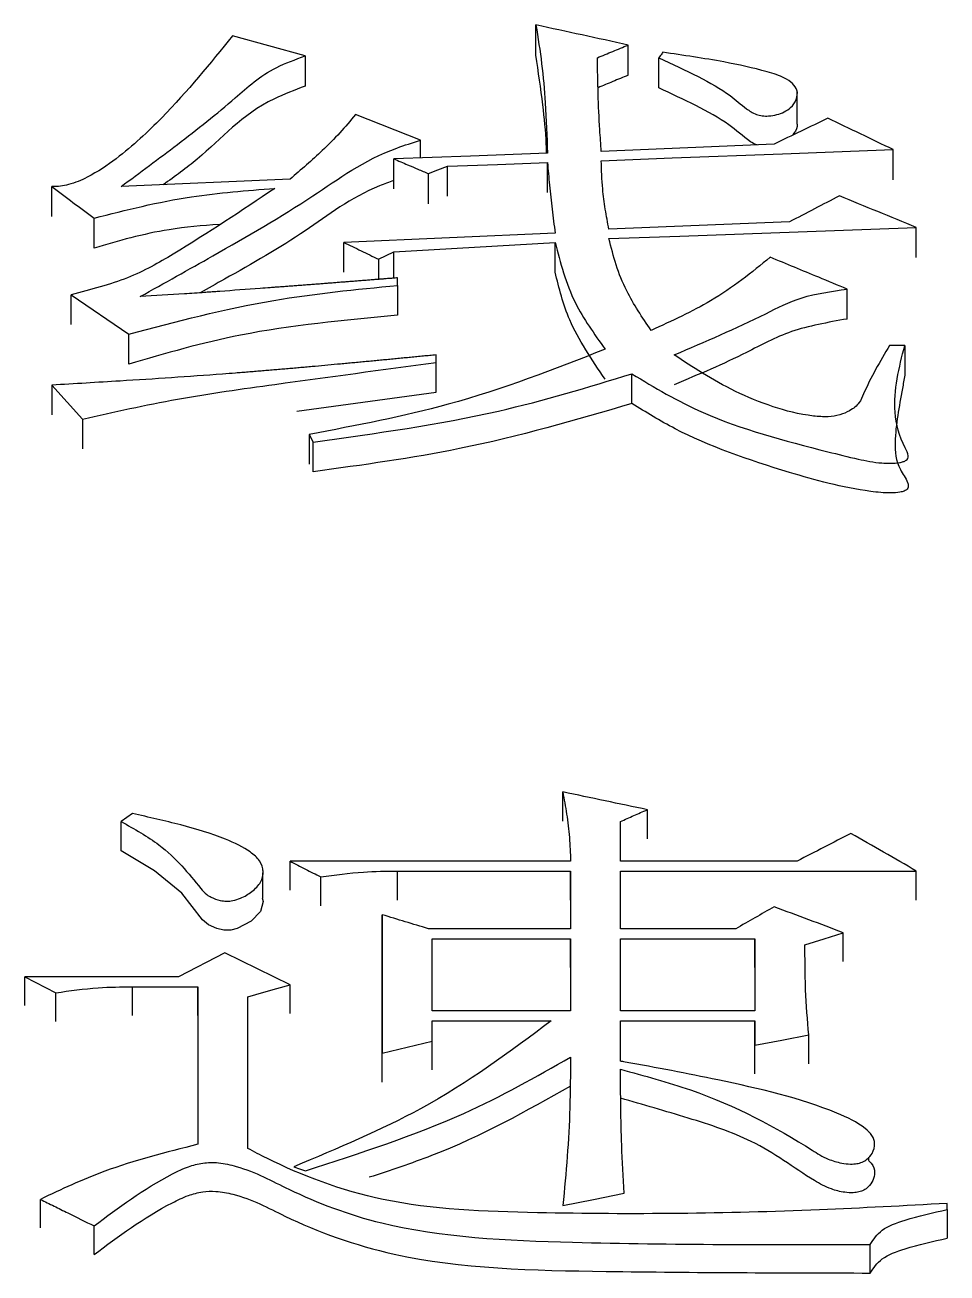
# Model space of a CAD drawing. Header units: millimetres. Extents: x 1890 to 4327, y 775 to 2498.
# Drawn here: x 2449.766 to 2452.362, y 2273.645 to 2277.161 of the extents above; entities that cross this region are included whole.
import ezdxf

# ---------------------------------------------------------------- set-up
doc = ezdxf.new("R2010")
doc.units = ezdxf.units.MM

msp = doc.modelspace()

# ---------------------------------------------------------------- linework, layer by layer
at = {"color": 7, "linetype": 'Continuous', "lineweight": 25}
for p, q in [((2451.2042, 2277.0762), (2451.2042, 2277.1614)), ((2450.5547, 2277.0742), (2450.3496, 2277.1306)), ((2451.4638, 2277.0198), (2451.4638, 2277.1049)), ((2450.5547, 2277.0742), (2450.5547, 2276.9891)), ((2451.5503, 2276.9838), (2451.5503, 2277.0689)), ((2451.9401, 2276.8873), (2451.9401, 2276.9727)), ((2450.8792, 2276.8364), (2450.6958, 2276.9088)), ((2450.8792, 2276.7869), (2450.8792, 2276.8364)), ((2450.804, 2276.6996), (2450.804, 2276.7842)), ((2452.2102, 2276.7255), (2452.2102, 2276.8102)), ((2450.9554, 2276.6788), (2450.9554, 2276.7634)), ((2451.2366, 2276.6891), (2451.2367, 2276.7738)), ((2450.5119, 2276.7269), (2450.0361, 2276.7061)), ((2450.9013, 2276.6579), (2450.9013, 2276.7425)), ((2449.8412, 2276.6215), (2449.8412, 2276.706)), ((2449.9603, 2276.5326), (2449.9603, 2276.6171)), ((2452.2751, 2276.5065), (2452.2751, 2276.5909)), ((2450.6633, 2276.4646), (2450.6633, 2276.5489)), ((2451.2583, 2276.4646), (2451.2583, 2276.5489)), ((2450.7607, 2276.5016), (2450.804, 2276.5227)), ((2450.804, 2276.4481), (2450.804, 2276.5227)), ((2450.7607, 2276.5016), (2450.7607, 2276.4446)), ((2450.8148, 2276.4278), (2450.8148, 2276.4489)), ((2449.8953, 2276.4015), (2450.0576, 2276.2903)), ((2450.8148, 2276.4278), (2450.8148, 2276.3436)), ((2452.0805, 2276.333), (2452.0805, 2276.4172)), ((2450.0576, 2276.2062), (2450.0576, 2276.2903)), ((2452.2427, 2276.2584), (2452.1995, 2276.2584)), ((2452.2427, 2276.2584), (2452.2427, 2276.1745)), ((2450.923, 2276.2107), (2450.923, 2276.2319)), ((2450.923, 2276.1267), (2450.923, 2276.2107)), ((2451.4746, 2276.0948), (2451.4746, 2276.1787)), ((2449.8412, 2276.1467), (2449.8412, 2276.063)), ((2449.8412, 2276.1467), (2449.9274, 2276.051)), ((2450.5309, 2276.0734), (2450.9229, 2276.1267)), ((2449.9274, 2276.051), (2449.9274, 2275.9673)), ((2450.566, 2276.0078), (2450.5768, 2275.9863)), ((2450.566, 2276.0078), (2450.566, 2275.9241)), ((2450.5768, 2275.9028), (2450.5768, 2275.9863)), ((2451.2799, 2274.9187), (2451.2799, 2275.0007)), ((2450.0684, 2274.9396), (2450.0359, 2274.9174)), ((2451.5179, 2274.8687), (2451.5179, 2274.9507)), ((2450.0359, 2274.8351), (2450.0359, 2274.9174)), ((2451.4422, 2274.8059), (2451.4422, 2274.9174)), ((2450.4353, 2274.779), (2450.4353, 2274.7851)), ((2451.3016, 2274.8059), (2450.5119, 2274.8059)), ((2450.5119, 2274.7241), (2450.5119, 2274.8059)), ((2451.9398, 2274.8058), (2451.4422, 2274.8059)), ((2450.4353, 2274.7028), (2450.4353, 2274.773)), ((2450.5984, 2274.6794), (2450.5985, 2274.7611)), ((2450.8148, 2274.7779), (2451.3016, 2274.7779)), ((2450.8148, 2274.6958), (2450.8148, 2274.7779)), ((2451.3016, 2274.7779), (2451.3016, 2274.6153)), ((2451.3016, 2274.6962), (2451.3016, 2274.7779)), ((2451.4422, 2274.7779), (2452.2751, 2274.7779)), ((2451.4422, 2274.6153), (2451.4422, 2274.7779)), ((2452.2751, 2274.6961), (2452.2751, 2274.7779)), ((2450.7715, 2274.6547), (2450.7715, 2274.2649)), ((2450.7715, 2274.5731), (2450.7715, 2274.6547)), ((2451.3016, 2274.6153), (2450.9013, 2274.6153)), ((2451.7667, 2274.6153), (2451.4422, 2274.6153)), ((2452.0696, 2274.5226), (2452.0696, 2274.6041)), ((2450.7715, 2274.1835), (2450.7715, 2274.5727)), ((2450.9122, 2274.5872), (2451.3016, 2274.5872)), ((2450.9122, 2274.384), (2450.9122, 2274.5872)), ((2451.3016, 2274.5872), (2451.3016, 2274.384)), ((2451.3016, 2274.5057), (2451.3016, 2274.5872)), ((2451.4422, 2274.5872), (2451.8208, 2274.5872)), ((2451.4422, 2274.384), (2451.4422, 2274.5872)), ((2451.8208, 2274.5872), (2451.8208, 2274.384)), ((2451.8208, 2274.5057), (2451.8208, 2274.5872)), ((2450.328, 2274.5478), (2450.1982, 2274.4802)), ((2450.5119, 2274.4576), (2450.328, 2274.5478)), ((2449.7655, 2274.4802), (2449.8521, 2274.435)), ((2450.1982, 2274.4802), (2449.7655, 2274.4802)), ((2449.8521, 2274.3537), (2449.8521, 2274.435)), ((2450.0684, 2274.4519), (2450.2523, 2274.4519)), ((2450.0684, 2274.3706), (2450.0684, 2274.4519)), ((2450.2523, 2274.4519), (2450.2523, 2274.0081)), ((2450.2523, 2274.3706), (2450.2523, 2274.4519)), ((2450.5119, 2274.3763), (2450.5119, 2274.4576)), ((2450.3929, 2273.9965), (2450.3929, 2274.4236)), ((2450.2523, 2274.3702), (2450.2523, 2274.0081)), ((2451.3016, 2274.384), (2450.9122, 2274.384)), ((2451.8208, 2274.384), (2451.4422, 2274.384)), ((2450.9122, 2274.3557), (2451.2473, 2274.3557)), ((2450.9122, 2274.299), (2450.9122, 2274.3557)), ((2451.4422, 2274.3557), (2451.8208, 2274.3557)), ((2451.4422, 2274.2421), (2451.4422, 2274.3557)), ((2451.8208, 2274.3557), (2451.8208, 2274.2876)), ((2451.8208, 2274.2746), (2451.8208, 2274.3557)), ((2450.9122, 2274.2179), (2450.9122, 2274.299)), ((2451.8208, 2274.2066), (2451.8208, 2274.2876)), ((2451.9723, 2274.2349), (2451.9723, 2274.316)), ((2450.7715, 2274.1839), (2450.7715, 2274.2649)), ((2452.1416, 2274.042), (2452.1416, 2274.0441)), ((2452.1416, 2273.9629), (2452.1416, 2273.9721)), ((2449.8088, 2273.7726), (2449.8088, 2273.853)), ((2452.3617, 2273.8242), (2452.3617, 2273.8415)), ((2452.3617, 2273.8242), (2452.3617, 2273.7438)), ((2452.1454, 2273.6454), (2452.1454, 2273.7261))]:
    msp.add_line(p, q, dxfattribs=at)
at = {"color": 7, "linetype": 'Continuous', "lineweight": 25, "flags": 128}
for points in [[(2451.8749, 2276.8258), (2451.6315, 2276.8154), (2451.3881, 2276.805)], [(2451.2367, 2276.7998), (2451.0203, 2276.792), (2450.804, 2276.7842)], [(2451.3881, 2276.779), (2451.5876, 2276.7866), (2451.8989, 2276.7984), (2452.2102, 2276.8102)], [(2450.9013, 2276.7425), (2450.9284, 2276.753), (2450.9554, 2276.7634)], [(2450.9554, 2276.7634), (2451.096, 2276.7686), (2451.2367, 2276.7738)], [(2451.2583, 2276.5752), (2450.9608, 2276.5621), (2450.6633, 2276.5489)], [(2451.9181, 2276.6066), (2451.6639, 2276.5961), (2451.4097, 2276.5857)], [(2451.4097, 2276.5594), (2451.6093, 2276.5667), (2451.9422, 2276.5788), (2452.2751, 2276.5909)], [(2450.804, 2276.5227), (2451.0311, 2276.5358), (2451.2583, 2276.5489)], [(2449.8953, 2276.3173), (2449.8953, 2276.3385), (2449.8953, 2276.3598), (2449.8953, 2276.4015)], [(2450.4329, 2274.7022), (2450.4362, 2274.6921), (2450.4283, 2274.6638), (2450.4023, 2274.6366), (2450.363, 2274.6158), (2450.3452, 2274.6117), (2450.3258, 2274.6115), (2450.3058, 2274.6157), (2450.2824, 2274.6263), (2450.2655, 2274.6408), (2450.2072, 2274.7156), (2450.1299, 2274.7781), (2450.0359, 2274.8351), (2450.0359, 2274.8351)], [(2451.9614, 2274.5703), (2452.0155, 2274.5872), (2452.0696, 2274.6041)], [(2449.7655, 2274.3988), (2449.7655, 2274.4189), (2449.7655, 2274.4393), (2449.7655, 2274.4802)], [(2450.3929, 2274.4236), (2450.4378, 2274.4364), (2450.4748, 2274.447), (2450.5119, 2274.4576)], [(2450.7715, 2274.2649), (2450.8418, 2274.2819), (2450.9122, 2274.299)], [(2451.8208, 2274.2876), (2451.8965, 2274.3018), (2451.9723, 2274.316)], [(2450.5227, 2273.945), (2450.5389, 2273.9393), (2450.5551, 2273.9335)], [(2451.28, 2273.8357), (2451.3665, 2273.853), (2451.453, 2273.8703)], [(2449.9603, 2273.6973), (2449.9603, 2273.7177), (2449.9603, 2273.7381), (2449.9603, 2273.7781)]]:
    msp.add_lwpolyline(points, dxfattribs=at)
at = {"color": 7, "linetype": 'Continuous', "lineweight": 25}
for points, knots in [([(2451.2042, 2277.1614), (2451.21, 2277.125), (2451.2216, 2277.0522), (2451.2323, 2276.9317), (2451.2351, 2276.8473), (2451.2367, 2276.7998)], [0, 0, 0, 0, 0.304303, 0.608646, 1, 1, 1, 1]), ([(2451.4638, 2277.1049), (2451.4205, 2277.1143), (2451.334, 2277.1332), (2451.2475, 2277.152), (2451.2042, 2277.1614)], [0, 0, 0, 0, 0.5, 1, 1, 1, 1]), ([(2450.3496, 2277.1306), (2450.2869, 2277.053), (2450.1911, 2276.9346), (2450.0491, 2276.8016), (2449.9578, 2276.7388), (2449.9013, 2276.7139), (2449.8655, 2276.7065), (2449.8494, 2276.7062), (2449.8412, 2276.706)], [0, 0, 0, 0, 0.493284, 0.752435, 0.883694, 0.950802, 0.974829, 1, 1, 1, 1]), ([(2451.3773, 2277.0689), (2451.3917, 2277.0749), (2451.4205, 2277.0869), (2451.4494, 2277.0989), (2451.4638, 2277.1049)], [0, 0, 0, 0, 0.4999992, 1, 1, 1, 1]), ([(2450.0361, 2276.7061), (2450.0893, 2276.7456), (2450.2003, 2276.8279), (2450.343, 2276.9398), (2450.443, 2277.0339), (2450.5266, 2277.064), (2450.5547, 2277.0742)], [0, 0, 0, 0, 0.31366, 0.654046, 0.883874, 1, 1, 1, 1]), ([(2451.2342, 2276.7997), (2451.234, 2276.8084), (2451.2329, 2276.8541), (2451.2232, 2276.9464), (2451.211, 2277.0295), (2451.2042, 2277.0762)], [0, 0, 0, 0, 0.093559, 0.490827, 1, 1, 1, 1]), ([(2451.3881, 2276.805), (2451.3867, 2276.8254), (2451.383, 2276.8797), (2451.3788, 2276.9677), (2451.3778, 2277.0352), (2451.3773, 2277.0689)], [0, 0, 0, 0, 0.230465, 0.615194, 1, 1, 1, 1]), ([(2451.5503, 2277.0689), (2451.5876, 2277.0515), (2451.6587, 2277.0185), (2451.7444, 2276.971), (2451.7881, 2276.9316), (2451.8172, 2276.9105), (2451.8413, 2276.9047), (2451.8616, 2276.9046), (2451.8831, 2276.9083), (2451.9051, 2276.9162), (2451.9257, 2276.9304), (2451.939, 2276.9515), (2451.9427, 2276.9754), (2451.9282, 2276.9966), (2451.9006, 2277.0156), (2451.8342, 2277.0366), (2451.7197, 2277.0614), (2451.6191, 2277.076), (2451.5612, 2277.0844)], [0, 0, 0, 0, 0.140265, 0.267253, 0.34565, 0.385196, 0.401729, 0.418248, 0.440927, 0.464428, 0.491888, 0.53456, 0.581082, 0.616632, 0.65201, 0.706896, 0.831302, 1, 1, 1, 1]), ([(2451.5612, 2277.0843), (2451.5602, 2277.083), (2451.558, 2277.0798), (2451.5544, 2277.0746), (2451.5517, 2277.0708), (2451.5503, 2277.0689)], [0, 0, 0, 0, 0.25891, 0.629455, 1, 1, 1, 1]), ([(2451.4638, 2277.0198), (2451.4494, 2277.0138), (2451.4211, 2277.0021), (2451.3929, 2276.9903), (2451.379, 2276.9846)], [0, 0, 0, 0, 0.5102864, 1, 1, 1, 1]), ([(2450.5547, 2276.9891), (2450.5246, 2276.9777), (2450.389, 2276.9262), (2450.2973, 2276.8137), (2450.1878, 2276.7349), (2450.1549, 2276.7113)], [0, 0, 0, 0, 0.166282, 0.749893, 1, 1, 1, 1]), ([(2451.8269, 2276.8238), (2451.8266, 2276.8238), (2451.819, 2276.8255), (2451.7895, 2276.8447), (2451.7462, 2276.8858), (2451.6548, 2276.9353), (2451.5853, 2276.9676), (2451.5503, 2276.9838)], [0, 0, 0, 0, 0.002101, 0.06025, 0.324417, 0.659916, 1, 1, 1, 1]), ([(2450.6958, 2276.9088), (2450.6816, 2276.8917), (2450.6531, 2276.8573), (2450.5923, 2276.7964), (2450.5428, 2276.7536), (2450.5119, 2276.7269)], [0, 0, 0, 0, 0.273067, 0.546131, 1, 1, 1, 1]), ([(2452.0263, 2276.8985), (2452.0011, 2276.8864), (2451.9506, 2276.8622), (2451.9001, 2276.8379), (2451.8749, 2276.8258)], [0, 0, 0, 0, 0.499998, 1, 1, 1, 1]), ([(2452.2102, 2276.8102), (2452.1796, 2276.8249), (2452.1183, 2276.8544), (2452.057, 2276.8838), (2452.0263, 2276.8985)], [0, 0, 0, 0, 0.5, 1, 1, 1, 1]), ([(2451.9386, 2276.8873), (2451.9394, 2276.8832), (2451.9415, 2276.8705), (2451.9324, 2276.8585), (2451.9262, 2276.8504)], [0, 0, 0, 0, 0.322685, 1, 1, 1, 1]), ([(2450.09, 2276.3962), (2450.1583, 2276.4343), (2450.3246, 2276.5272), (2450.5648, 2276.6654), (2450.7337, 2276.7915), (2450.8567, 2276.8295), (2450.8792, 2276.8364)], [0, 0, 0, 0, 0.257956, 0.627877, 0.931924, 1, 1, 1, 1]), ([(2450.804, 2276.7842), (2450.8169, 2276.7787), (2450.8397, 2276.7689), (2450.8721, 2276.7551), (2450.8916, 2276.7467), (2450.9013, 2276.7425)], [0, 0, 0, 0, 0.400146, 0.700073, 1, 1, 1, 1]), ([(2451.2367, 2276.7738), (2451.2385, 2276.7527), (2451.2422, 2276.7091), (2451.2494, 2276.6429), (2451.2553, 2276.5977), (2451.2583, 2276.5752)], [0, 0, 0, 0, 0.320034, 0.659996, 1, 1, 1, 1]), ([(2451.4097, 2276.5857), (2451.4062, 2276.6046), (2451.399, 2276.6425), (2451.3906, 2276.707), (2451.389, 2276.7525), (2451.3881, 2276.779)], [0, 0, 0, 0, 0.293913, 0.587864, 1, 1, 1, 1]), ([(2450.804, 2276.7231), (2450.7904, 2276.7182), (2450.6897, 2276.6815), (2450.5553, 2276.5744), (2450.3832, 2276.4765), (2450.2816, 2276.4195), (2450.2589, 2276.4068)], [0, 0, 0, 0, 0.06105, 0.454035, 0.878148, 1, 1, 1, 1]), ([(2449.8412, 2276.706), (2449.8611, 2276.6912), (2449.9007, 2276.6616), (2449.9404, 2276.632), (2449.9602, 2276.6171)], [0, 0, 0, 0, 0.500003, 1, 1, 1, 1]), ([(2450.4686, 2276.7008), (2450.3757, 2276.6384), (2450.2459, 2276.5512), (2450.0597, 2276.4438), (2449.9504, 2276.4156), (2449.8953, 2276.4015)], [0, 0, 0, 0, 0.555127, 0.77558, 1, 1, 1, 1]), ([(2449.9603, 2276.6171), (2450.0501, 2276.64), (2450.2122, 2276.6814), (2450.3896, 2276.6948), (2450.4686, 2276.7008)], [0, 0, 0, 0, 0.55469, 1, 1, 1, 1]), ([(2452.0588, 2276.6799), (2452.0353, 2276.6677), (2451.9885, 2276.6433), (2451.9416, 2276.6188), (2451.9181, 2276.6066)], [0, 0, 0, 0, 0.499998, 1, 1, 1, 1]), ([(2452.2751, 2276.5909), (2452.2391, 2276.6057), (2452.1669, 2276.6354), (2452.0948, 2276.6651), (2452.0588, 2276.6799)], [0, 0, 0, 0, 0.5, 1, 1, 1, 1]), ([(2450.3123, 2276.5996), (2450.2647, 2276.5957), (2450.14, 2276.5855), (2450.029, 2276.5528), (2449.9603, 2276.5326)], [0, 0, 0, 0, 0.381272, 1, 1, 1, 1]), ([(2450.6633, 2276.5489), (2450.6796, 2276.541), (2450.712, 2276.5253), (2450.7445, 2276.5095), (2450.7607, 2276.5016)], [0, 0, 0, 0, 0.499999, 1, 1, 1, 1]), ([(2451.2583, 2276.5489), (2451.2729, 2276.4915), (2451.299, 2276.3886), (2451.3683, 2276.291), (2451.3989, 2276.2479)], [0, 0, 0, 0, 0.558486, 1, 1, 1, 1]), ([(2451.5287, 2276.3009), (2451.5037, 2276.3377), (2451.4628, 2276.3981), (2451.4286, 2276.4854), (2451.416, 2276.5347), (2451.4097, 2276.5594)], [0, 0, 0, 0, 0.438459, 0.718604, 1, 1, 1, 1]), ([(2451.864, 2276.5069), (2451.8116, 2276.4642), (2451.7171, 2276.3874), (2451.5867, 2276.3275), (2451.5287, 2276.3009)], [0, 0, 0, 0, 0.554889, 1, 1, 1, 1]), ([(2452.0804, 2276.4172), (2452.0538, 2276.4283), (2452.0043, 2276.4488), (2451.9322, 2276.4787), (2451.8867, 2276.4975), (2451.864, 2276.5069)], [0, 0, 0, 0, 0.36988, 0.68494, 1, 1, 1, 1]), ([(2450.8148, 2276.4489), (2450.8124, 2276.4488), (2450.8077, 2276.4484), (2450.8006, 2276.4478), (2450.7947, 2276.4473), (2450.7888, 2276.4469), (2450.7828, 2276.4464), (2450.7769, 2276.4459), (2450.771, 2276.4455), (2450.7663, 2276.4451), (2450.758, 2276.4444), (2450.7497, 2276.4438), (2450.7379, 2276.4428), (2450.7284, 2276.4421), (2450.7166, 2276.4411), (2450.7071, 2276.4404), (2450.6953, 2276.4395), (2450.6835, 2276.4385), (2450.6716, 2276.4376), (2450.6598, 2276.4367), (2450.648, 2276.4358), (2450.6361, 2276.4348), (2450.6243, 2276.4339), (2450.6148, 2276.4332), (2450.603, 2276.4323), (2450.5935, 2276.4315), (2450.5817, 2276.4306), (2450.5699, 2276.4297), (2450.558, 2276.4288), (2450.5462, 2276.4279), (2450.5367, 2276.4272), (2450.5249, 2276.4263), (2450.513, 2276.4254), (2450.5012, 2276.4245), (2450.4893, 2276.4236), (2450.4799, 2276.4229), (2450.468, 2276.4221), (2450.4514, 2276.4208), (2450.3993, 2276.417), (2450.3472, 2276.4131), (2450.2998, 2276.4097), (2450.2856, 2276.4087), (2450.2571, 2276.4067), (2450.192, 2276.4023), (2450.1315, 2276.3987), (2450.09, 2276.3962)], [0, 0, 0, 0, 0.009808, 0.019616, 0.029425, 0.034329, 0.044137, 0.053945, 0.058849, 0.068658, 0.073562, 0.093178, 0.102986, 0.122603, 0.132411, 0.152028, 0.161836, 0.181452, 0.201069, 0.210877, 0.230494, 0.25011, 0.259918, 0.279535, 0.289343, 0.308959, 0.318768, 0.338384, 0.358001, 0.367809, 0.387425, 0.397234, 0.41685, 0.436466, 0.446275, 0.465891, 0.475699, 0.495316, 0.534549, 0.691481, 0.711097, 0.730714, 0.75033, 0.828797, 1, 1, 1, 1]), ([(2451.3989, 2276.1639), (2451.3615, 2276.2189), (2451.2948, 2276.3169), (2451.2694, 2276.4195), (2451.2583, 2276.4645)], [0, 0, 0, 0, 0.561177, 1, 1, 1, 1]), ([(2450.0576, 2276.2903), (2450.1916, 2276.3259), (2450.433, 2276.3901), (2450.6972, 2276.4162), (2450.8148, 2276.4278)], [0, 0, 0, 0, 0.554954, 1, 1, 1, 1]), ([(2451.5936, 2276.2319), (2451.6808, 2276.2692), (2451.8023, 2276.3213), (2451.9488, 2276.3985), (2452.0362, 2276.4109), (2452.0804, 2276.4172)], [0, 0, 0, 0, 0.557182, 0.776269, 1, 1, 1, 1]), ([(2450.8148, 2276.3436), (2450.6644, 2276.3296), (2450.3985, 2276.3047), (2450.1609, 2276.2361), (2450.0576, 2276.2062)], [0, 0, 0, 0, 0.565289, 1, 1, 1, 1]), ([(2452.0804, 2276.333), (2452.0259, 2276.3233), (2451.9175, 2276.304), (2451.776, 2276.2246), (2451.6628, 2276.177), (2451.5936, 2276.1479)], [0, 0, 0, 0, 0.282471, 0.561267, 1, 1, 1, 1]), ([(2451.4746, 2276.1787), (2451.5382, 2276.1401), (2451.6927, 2276.0465), (2451.9325, 2275.9826), (2452.1036, 2275.9395), (2452.1628, 2275.9277), (2452.2029, 2275.9263), (2452.2236, 2275.9274), (2452.2389, 2275.9309), (2452.2473, 2275.9347), (2452.2522, 2275.9406), (2452.2536, 2275.9527), (2452.2286, 2275.9952), (2452.2024, 2276.0997), (2452.2268, 2276.1958), (2452.2427, 2276.2584)], [0, 0, 0, 0, 0.18643, 0.452553, 0.51374, 0.559549, 0.574941, 0.592678, 0.599953, 0.607307, 0.613653, 0.622621, 0.650043, 0.772099, 1, 1, 1, 1]), ([(2452.1997, 2276.2584), (2452.1731, 2276.2134), (2452.1417, 2276.1601), (2452.1163, 2276.0962), (2452.0922, 2276.0755), (2452.0607, 2276.0621), (2452.0245, 2276.0563), (2451.9575, 2276.0612), (2451.8265, 2276.0954), (2451.7013, 2276.1604), (2451.6196, 2276.2146), (2451.5936, 2276.2319)], [0, 0, 0, 0, 0.266852, 0.315952, 0.365722, 0.40082, 0.436128, 0.478331, 0.60435, 0.873952, 1, 1, 1, 1]), ([(2450.923, 2276.2319), (2450.92, 2276.2316), (2450.914, 2276.231), (2450.9051, 2276.2301), (2450.8961, 2276.2293), (2450.8872, 2276.2284), (2450.8782, 2276.2275), (2450.8693, 2276.2267), (2450.8603, 2276.2258), (2450.8514, 2276.2249), (2450.8424, 2276.2241), (2450.8335, 2276.2232), (2450.8215, 2276.2221), (2450.8066, 2276.2206), (2450.7917, 2276.2192), (2450.7768, 2276.2177), (2450.7619, 2276.2163), (2450.744, 2276.2146), (2450.726, 2276.2129), (2450.7081, 2276.2112), (2450.6902, 2276.2095), (2450.6723, 2276.2078), (2450.6484, 2276.2056), (2450.6185, 2276.2029), (2450.5887, 2276.2001), (2450.5647, 2276.198), (2450.5468, 2276.1964), (2450.5289, 2276.1948), (2450.5109, 2276.1932), (2450.493, 2276.1917), (2450.475, 2276.1902), (2450.457, 2276.1886), (2450.4391, 2276.1871), (2450.4211, 2276.1856), (2450.4031, 2276.1842), (2450.3851, 2276.1827), (2450.3701, 2276.1815), (2450.3491, 2276.1799), (2450.2861, 2276.175), (2450.178, 2276.1674), (2450.0176, 2276.1572), (2449.9053, 2276.1505), (2449.8412, 2276.1467)], [0, 0, 0, 0, 0.008314, 0.016628, 0.024942, 0.033256, 0.04157, 0.049884, 0.058198, 0.066512, 0.074827, 0.083141, 0.091455, 0.108083, 0.124711, 0.133025, 0.149653, 0.166281, 0.182909, 0.199537, 0.216166, 0.232794, 0.249422, 0.282678, 0.315934, 0.332562, 0.349191, 0.365819, 0.382447, 0.399075, 0.415703, 0.432331, 0.448959, 0.465587, 0.482216, 0.498844, 0.515472, 0.523786, 0.557042, 0.690072, 0.823098, 1, 1, 1, 1]), ([(2451.3989, 2276.2479), (2451.2558, 2276.1917), (2450.9983, 2276.0905), (2450.699, 2276.0332), (2450.566, 2276.0078)], [0, 0, 0, 0, 0.555779, 1, 1, 1, 1]), ([(2449.9274, 2276.051), (2450.016, 2276.0709), (2450.1924, 2276.1106), (2450.5286, 2276.1572), (2450.7718, 2276.1902), (2450.9229, 2276.2107)], [0, 0, 0, 0, 0.276136, 0.550092, 1, 1, 1, 1]), ([(2450.5768, 2275.9863), (2450.754, 2276.0109), (2451.0686, 2276.0546), (2451.3512, 2276.141), (2451.4746, 2276.1787)], [0, 0, 0, 0, 0.563398, 1, 1, 1, 1]), ([(2452.2427, 2276.1744), (2452.2405, 2276.1619), (2452.2296, 2276.0991), (2452.2114, 2276.0113), (2452.218, 2275.9206), (2452.2486, 2275.882), (2452.2532, 2275.8639), (2452.2519, 2275.8567), (2452.2476, 2275.8516), (2452.24, 2275.8476), (2452.2253, 2275.844), (2452.193, 2275.842), (2452.0831, 2275.8536), (2451.8733, 2275.9111), (2451.6398, 2275.9923), (2451.514, 2276.0704), (2451.4746, 2276.0948)], [0, 0, 0, 0, 0.0457855, 0.2289518, 0.3212203, 0.3670047, 0.3784, 0.3867044, 0.3924947, 0.3982997, 0.4069477, 0.4237008, 0.461575, 0.6250761, 0.8827095, 1, 1, 1, 1]), ([(2451.4746, 2276.0948), (2451.3157, 2276.0483), (2451.0301, 2275.9648), (2450.7161, 2275.9217), (2450.5768, 2275.9026)], [0, 0, 0, 0, 0.5564902, 1, 1, 1, 1]), ([(2451.2799, 2275.0007), (2451.2836, 2274.98), (2451.2913, 2274.9373), (2451.2995, 2274.8723), (2451.3009, 2274.828), (2451.3016, 2274.8059)], [0, 0, 0, 0, 0.321619, 0.660532, 1, 1, 1, 1]), ([(2451.5179, 2274.9507), (2451.4783, 2274.9591), (2451.3989, 2274.9758), (2451.3196, 2274.9924), (2451.2799, 2275.0007)], [0, 0, 0, 0, 0.499999, 1, 1, 1, 1]), ([(2450.0359, 2274.9174), (2450.0735, 2274.8963), (2450.1696, 2274.8423), (2450.2305, 2274.7655), (2450.2733, 2274.7136), (2450.2926, 2274.7021), (2450.3113, 2274.6952), (2450.3329, 2274.6924), (2450.3531, 2274.6943), (2450.3789, 2274.7029), (2450.407, 2274.7203), (2450.4319, 2274.746), (2450.439, 2274.7768), (2450.4291, 2274.8069), (2450.3933, 2274.8395), (2450.3183, 2274.875), (2450.2044, 2274.9094), (2450.114, 2274.9295), (2450.0684, 2274.9396)], [0, 0, 0, 0, 0.132576, 0.339199, 0.368942, 0.383766, 0.408891, 0.423884, 0.438973, 0.459319, 0.498147, 0.542368, 0.587069, 0.63299, 0.675109, 0.75468, 0.876186, 1, 1, 1, 1]), ([(2451.4422, 2274.9174), (2451.4548, 2274.9229), (2451.4801, 2274.9341), (2451.5053, 2274.9452), (2451.5179, 2274.9507)], [0, 0, 0, 0, 0.500001, 1, 1, 1, 1]), ([(2452.0912, 2274.8839), (2452.066, 2274.8709), (2452.0155, 2274.8449), (2451.965, 2274.8189), (2451.9398, 2274.8058)], [0, 0, 0, 0, 0.499999, 1, 1, 1, 1]), ([(2452.2751, 2274.7779), (2452.2445, 2274.7956), (2452.1832, 2274.831), (2452.1219, 2274.8663), (2452.0912, 2274.8839)], [0, 0, 0, 0, 0.5, 1, 1, 1, 1]), ([(2450.5119, 2274.8059), (2450.5263, 2274.7984), (2450.5552, 2274.7835), (2450.584, 2274.7686), (2450.5985, 2274.7611)], [0, 0, 0, 0, 0.5, 1, 1, 1, 1]), ([(2450.5985, 2274.7611), (2450.6382, 2274.7667), (2450.7094, 2274.7767), (2450.7825, 2274.7775), (2450.8148, 2274.7779)], [0, 0, 0, 0, 0.558835, 1, 1, 1, 1]), ([(2451.8749, 2274.6771), (2451.8569, 2274.6668), (2451.8208, 2274.6462), (2451.7848, 2274.6256), (2451.7667, 2274.6153)], [0, 0, 0, 0, 0.499998, 1, 1, 1, 1]), ([(2452.0696, 2274.6041), (2452.0372, 2274.6163), (2451.9723, 2274.6406), (2451.9073, 2274.6649), (2451.8749, 2274.6771)], [0, 0, 0, 0, 0.499999, 1, 1, 1, 1]), ([(2451.9723, 2274.316), (2451.9688, 2274.3585), (2451.9636, 2274.4223), (2451.962, 2274.507), (2451.9616, 2274.5492), (2451.9614, 2274.5703)], [0, 0, 0, 0, 0.500395, 0.7501856, 1, 1, 1, 1]), ([(2449.8521, 2274.435), (2449.8918, 2274.4406), (2449.963, 2274.4506), (2450.0361, 2274.4515), (2450.0684, 2274.4519)], [0, 0, 0, 0, 0.558835, 1, 1, 1, 1]), ([(2451.2473, 2274.3557), (2451.1315, 2274.2691), (2450.9226, 2274.1128), (2450.646, 2273.9967), (2450.5227, 2273.945)], [0, 0, 0, 0, 0.554384, 1, 1, 1, 1]), ([(2450.5551, 2273.9335), (2450.7092, 2273.9834), (2450.9823, 2274.0716), (2451.2047, 2274.1984), (2451.3015, 2274.2535)], [0, 0, 0, 0, 0.564488, 1, 1, 1, 1]), ([(2451.3016, 2274.2535), (2451.3013, 2274.206), (2451.3008, 2274.1129), (2451.2932, 2273.9736), (2451.2844, 2273.8817), (2451.28, 2273.8357)], [0, 0, 0, 0, 0.34298, 0.671401, 1, 1, 1, 1]), ([(2451.4422, 2274.2194), (2451.5092, 2274.2012), (2451.7124, 2274.1461), (2451.8948, 2274.0479), (2452.0201, 2273.9672), (2452.0592, 2273.9555), (2452.0874, 2273.9519), (2452.1075, 2273.9529), (2452.1241, 2273.9575), (2452.1398, 2273.9674), (2452.1539, 2273.9852), (2452.1604, 2274.0087), (2452.1525, 2274.0334), (2452.12, 2274.0652), (2451.9835, 2274.1302), (2451.747, 2274.1848), (2451.5386, 2274.225), (2451.4465, 2274.2414), (2451.4422, 2274.2421)], [0, 0, 0, 0, 0.124011, 0.376469, 0.411268, 0.435219, 0.449017, 0.459493, 0.468415, 0.479424, 0.497392, 0.52431, 0.5464, 0.568413, 0.629489, 0.83774, 0.992414, 1, 1, 1, 1]), ([(2451.453, 2273.8703), (2451.4503, 2273.9154), (2451.4454, 2273.9963), (2451.4429, 2274.1127), (2451.4424, 2274.1838), (2451.4422, 2274.2194)], [0, 0, 0, 0, 0.386127, 0.69305, 1, 1, 1, 1]), ([(2451.3015, 2274.1721), (2451.1774, 2274.1018), (2451.0042, 2274.0037), (2450.7943, 2273.9346), (2450.7348, 2273.915)], [0, 0, 0, 0, 0.716484, 1, 1, 1, 1]), ([(2452.1403, 2273.962), (2452.1432, 2273.9596), (2452.1546, 2273.9498), (2452.1598, 2273.9297), (2452.1548, 2273.9068), (2452.1432, 2273.8898), (2452.1287, 2273.8789), (2452.1139, 2273.8732), (2452.0952, 2273.8708), (2452.0679, 2273.8727), (2452.0284, 2273.8829), (2451.9404, 2273.9325), (2451.8337, 2274.0172), (2451.632, 2274.0834), (2451.5058, 2274.1197), (2451.4422, 2274.138)], [0, 0, 0, 0, 0.015185, 0.060615, 0.099745, 0.133707, 0.153579, 0.169775, 0.185969, 0.210125, 0.251312, 0.313585, 0.574604, 0.785876, 1, 1, 1, 1]), ([(2450.2523, 2274.0081), (2450.1624, 2273.9852), (2450.003, 2273.9447), (2449.8678, 2273.8809), (2449.8088, 2273.853)], [0, 0, 0, 0, 0.564088, 1, 1, 1, 1]), ([(2452.3617, 2273.8415), (2452.242, 2273.8349), (2451.8584, 2273.8138), (2451.3308, 2273.8082), (2450.7814, 2273.8289), (2450.5233, 2273.9281), (2450.4105, 2273.9872), (2450.3927, 2273.9964)], [0, 0, 0, 0, 0.175959, 0.5638, 0.778025, 0.965046, 1, 1, 1, 1]), ([(2449.9603, 2273.7781), (2450.029, 2273.8299), (2450.1095, 2273.8905), (2450.2212, 2273.9446), (2450.2655, 2273.9569), (2450.3139, 2273.9575), (2450.4027, 2273.9369), (2450.536, 2273.8627), (2450.8318, 2273.7504), (2451.41, 2273.724), (2451.8679, 2273.7253), (2452.1454, 2273.7261)], [0, 0, 0, 0, 0.138481, 0.162101, 0.180201, 0.198515, 0.22064, 0.297298, 0.425038, 0.651637, 1, 1, 1, 1]), ([(2449.9603, 2273.6973), (2450.0289, 2273.7489), (2450.1093, 2273.8093), (2450.2209, 2273.8634), (2450.2632, 2273.8753), (2450.3076, 2273.8767), (2450.3937, 2273.8601), (2450.5383, 2273.7797), (2450.869, 2273.6602), (2451.4534, 2273.647), (2451.8991, 2273.6459), (2452.1454, 2273.6454)], [0, 0, 0, 0, 0.1382414, 0.1618895, 0.1801153, 0.1956973, 0.2161713, 0.2912034, 0.4400099, 0.6905646, 1, 1, 1, 1]), ([(2449.8088, 2273.853), (2449.8217, 2273.8467), (2449.8475, 2273.8339), (2449.8979, 2273.8089), (2449.9355, 2273.7903), (2449.9603, 2273.7781)], [0, 0, 0, 0, 0.255269, 0.510539, 1, 1, 1, 1]), ([(2452.1454, 2273.7261), (2452.1546, 2273.7404), (2452.1737, 2273.7697), (2452.2572, 2273.801), (2452.3218, 2273.8153), (2452.3617, 2273.8242)], [0, 0, 0, 0, 0.266463, 0.547608, 1, 1, 1, 1]), ([(2452.1454, 2273.6454), (2452.1546, 2273.6596), (2452.1737, 2273.6889), (2452.2572, 2273.7202), (2452.3218, 2273.7345), (2452.3617, 2273.7433)], [0, 0, 0, 0, 0.26632, 0.547473, 1, 1, 1, 1])]:
    msp.add_open_spline(points, degree=3, knots=knots, dxfattribs=at)
msp.add_open_spline([(2450.9013, 2274.6153), (2450.8797, 2274.6219), (2450.8364, 2274.635), (2450.7932, 2274.6481), (2450.7715, 2274.6547)], degree=3, dxfattribs=at)

doc.saveas('drawing.dxf')
